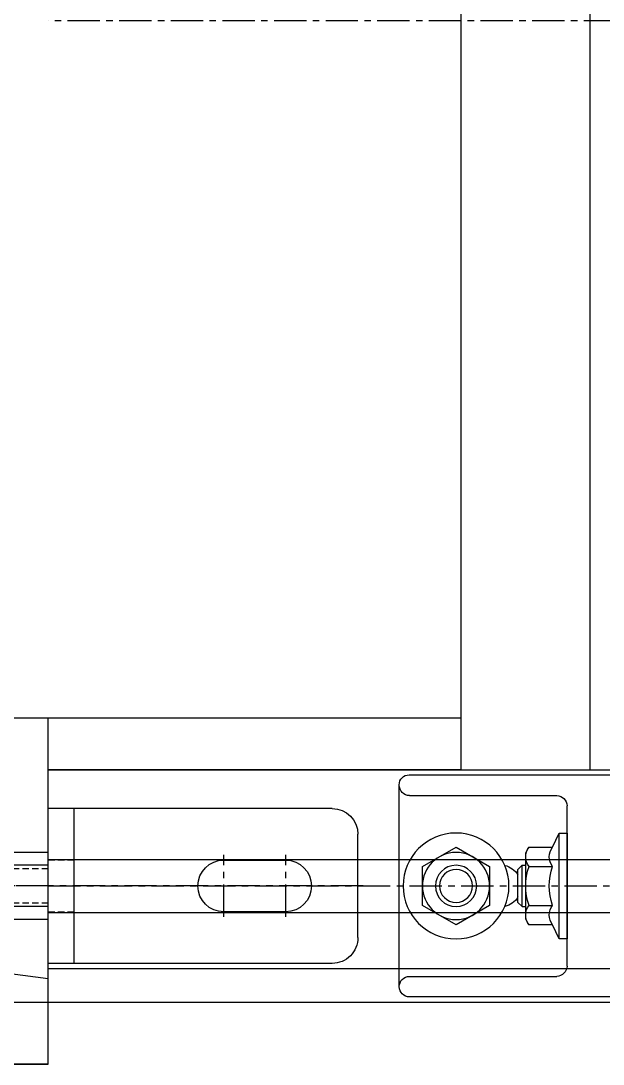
# Model space of a CAD drawing. Header units: inches. Extents: x 0 to 77285, y -118 to 40065.
# Drawn here: x 21339.3 to 21452.1, y 22978.6 to 23180.6 of the extents above; entities that cross this region are included whole.
import ezdxf

# ---------------------------------------------------------------- set-up
doc = ezdxf.new("R2010")
doc.units = ezdxf.units.IN
doc.header["$LTSCALE"] = 5
doc.header["$MEASUREMENT"] = 0
doc.linetypes.add('CENTER', pattern=[2, 1.25, -0.25, 0.25, -0.25])
doc.linetypes.add('HIDDEN', pattern=[0.375, 0.25, -0.125])
for name, color, linetype in [('11', 1, 'CENTER'), ('22', 2, 'HIDDEN'), ('44', 4, 'Continuous'), ('77', 40, 'HIDDEN'), ('B', 123, 'Continuous'), ('G', 231, 'Continuous'), ('T', 3, 'Continuous'), ('Y', 60, 'Continuous')]:
    doc.layers.add(name, color=color, linetype=linetype)

# ---------------------------------------------------------------- blocks, each defined once
blk = doc.blocks.new('A$C632A6005')
for p, q in [((-21.49861521167622, -3.728928277269006e-11), (-21.49861521167622, -40.00000000003729)), ((21.50138478832378, -3.728928277269006e-11), (-21.49861521167622, -3.728928277269006e-11)), ((21.50138478832378, -40.09999847415838), (21.50138478832378, -3.728928277269006e-11)), ((-15.49863047046529, -9.499984741248227), (15.50140004711284, -9.499984741248227)), ((10.25138478832378, -9.499984741248227), (-10.24861521167622, -9.499984741248227)), ((-10.24861521167622, -9.499984741248227), (-10.24861521167622, -10.99998474124823)), ((10.25138478832378, -10.99998474124823), (10.25138478832378, -9.499984741248227)), ((-17.49863047046529, -40.00000000003729), (-17.49863047046529, -11.49998474124823)), ((-10.24861521167622, -10.99998474124823), (10.25138478832378, -10.99998474124823)), ((-10.24861521167622, -10.99998474124823), (-7.506115211625001, -12.29998474129479)), ((7.508884788330761, -12.29998474129479), (10.25138478832378, -10.99998474124823)), ((17.50140004711284, -40.00000000003729), (17.50140004711284, -11.49998474124823)), ((-7.506115211625001, -12.29998474129479), (-7.506115211625001, -16.88814514483329)), ((-3.752365211650613, -16.85594306080839), (-3.752365211650613, -12.29998474129479)), ((3.755134788356372, -16.85594306080839), (3.755134788356372, -12.29998474129479)), ((7.508884788330761, -16.88814514483329), (7.508884788330761, -12.29998474129479)), ((-7.506115211625001, -16.88814514483329), (-6.443446438861429, -17.49998474124823)), ((-6.443446438861429, -17.49998474124823), (6.446216015567188, -17.49998474124823)), ((-3.998615211676224, -18.20000000004893), (-3.998615211676224, -17.49998474124823)), ((4.001384788323776, -18.20000000004893), (4.001384788323776, -17.49998474124823)), ((6.446216015567188, -17.49998474124823), (7.508884788330761, -16.88814514483329)), ((-3.998615211676224, -18.20000000004893), (4.001384788323776, -18.20000000004893)), ((-3.198615211629658, -19.00000000003729), (-3.998615211676224, -18.20000000004893)), ((-3.198615211629658, -19.00000000003729), (3.201384788335417, -19.00000000003729)), ((3.201384788335417, -19.00000000003729), (4.001384788323776, -18.20000000004893)), ((-3.751391961399349, -24.50000000003729), (-7.504168711122475, -31.00000000003729)), ((3.754161538105109, -24.50000000003729), (-3.751391961399349, -24.50000000003729)), ((7.506938287828234, -31.00000000003729), (3.754161538105109, -24.50000000003729)), ((-7.504168711122475, -31.00000000003729), (-3.751391961399349, -37.50000000003729)), ((3.754161538105109, -37.50000000003729), (7.506938287828234, -31.00000000003729)), ((-3.751391961399349, -37.50000000003729), (3.754161538105109, -37.50000000003729)), ((-19.49861521167622, -42.00000000003729), (19.60138326244487, -42.00000000003729))]:
    blk.add_line(p, q)
for radius in [10.24999999999997, 6.500000000000003, 4, 3.2]:
    blk.add_circle((0.001384788323775865, -31.00000000003729), radius)
for centre, radius, start, end in [((-15.49863047046529, -11.49998474124823), 2, 89.99999134887173, 180.0000280011076), ((15.50140004711284, -11.49998474124823), 2, 9.334814202571056e-06, 89.99999134887173), ((-5.629240211666911, -9.887198291581626), 3.056828130181498, 232.1211205077971, 307.8788794922029), ((0.001384788323775865, -1.68277642175326), 11.26124999999936, 250.5287793702259, 289.4712206297742), ((5.63200978837267, -9.887198291581626), 3.056828130181498, 232.1211205077971, 307.8788794922029), ((-5.629240211666911, -14.44315661109522), 3.056828130181498, 232.1211205077971, 307.8788794922029), ((0.001384788323775865, -6.238734741266853), 11.26124999999954, 250.5287793702259, 289.4712206297742), ((5.63200978837267, -14.44315661109522), 3.056828130181498, 232.1211205077971, 307.8788794922029), ((0.001384788323775865, -22.49998474124823), 4.099999904632569, 121.3885570517495, 166.7272427990433), ((0.001384788323775865, -22.49998474124823), 4.099999904632569, 13.2727572009567, 58.61144294825049), ((-19.49861521167622, -40.00000000003729), 2, 180.0000280011076, 270.0000100185001), ((-19.49863047046529, -40.00000000003729), 2, 270.0000100185001, 1.934997927949828e-05), ((19.50140004711284, -40.00000000003729), 2, 180.0000280011076, 270.0000100185001), ((19.60138326244487, -40.09999847415838), 1.899999976158142, 270.0000100185001, 1.934997927949828e-05)]:
    blk.add_arc(centre, radius, start, end)
blk = doc.blocks.new('A$C08fce532')
at = {"layer": '44'}
blk.add_blockref('A$C632A6005', (-0.001384788323775865, 3.637978807091713e-11), dxfattribs=at)
blk = doc.blocks.new('A$Cc3be56c5')
for p, q in [((-54.99999999999909, 14.99999999999997), (4.547473508864641e-13, 15)), ((-4.999999999999773, -15.00000000000003), (-5, 14.99999999999994)), ((2.273736754432321e-13, -15), (0, 14.99999999999997)), ((-59.99999999999955, -9.999999999999886), (-59.99999999999909, 10.00000000000006)), ((-54.99999999999955, -14.99999999999997), (0, -15.00000000000003))]:
    blk.add_line(p, q)
blk.add_lwpolyline([(-45.99999999999932, 5, 1), (-45.99999999999932, -5), (-33.99999999999932, -5, 1), (-33.99999999999932, 5)], format="xyb", close=True)
for centre, start, end in [((-54.99999999999909, 9.999999999999972), 90, 179.9999999999984), ((-54.99999999999955, -9.999999999999972), 179.9999999999984, 270)]:
    blk.add_arc(centre, 5, start, end)
at = {"layer": '11'}
for p, q in [((-45.99999999999932, -6), (-45.99999999999932, 6)), ((-33.99999999999932, -6), (-33.99999999999932, 6)), ((-60.99999999999932, 0), (1.000000000000455, 2.842170943040401e-14))]:
    blk.add_line(p, q, dxfattribs=at)
at = {"layer": '22'}
for p, q in [((-4.999999999999773, 4.999999999999943), (2.273736754432321e-13, 4.999999999999943)), ((2.273736754432321e-13, -5.000000000000057), (-4.999999999999773, -5.000000000000057))]:
    blk.add_line(p, q, dxfattribs=at)
blk = doc.blocks.new('A$Ce95bc381')
for p, q in [((0, 279.9999999999982), (0, 0)), ((0, 280), (16.5, 280.0000000000055)), ((16.5, 280.0000000000018), (18.5, 265.0000000000018)), ((18.5, 265.0000000000055), (18.5, 14.99999999997635)), ((16.5, 0), (18.5, 15)), ((0, 0), (16.49999999999272, -1.818989403545856e-12))]:
    blk.add_line(p, q)
blk = doc.blocks.new('A$C15782971')
for p, q in [((-359.9999999999709, 2.546585164964199e-11), (-102.4999999999854, 2.546585164964199e-11)), ((-359.9999999999709, -9.999999999974534), (-359.9999999999709, 4.001776687800884e-11)), ((-279.9999999999709, -66.99999999995998), (-279.9999999999709, 2.546585164964199e-11)), ((-359.9999999999709, -9.999999999974534), (-279.9999999999709, -9.999999999974534)), ((-279.9999999999709, -26.0000000019827), (-49.4999999999709, -26.00000000196451)), ((-279.9999999999709, -39.0000000019827), (-49.4999999999709, -39.00000000197906)), ((-105, -54.99999999998909), (-279.9999999999709, -54.99999999997453)), ((-279.9999999999709, -66.99999999995998), (-129.4999999999854, -66.99999999995998))]:
    blk.add_line(p, q)
at = {"layer": '11'}
for p, q in [((-280.9999999999709, -32.49999999997453), (-268.9999999999709, -32.49999999997453)), ((-279.9999999999709, -32.5000000019827), (-18.92999999997846, -32.50000000197906))]:
    blk.add_line(p, q, dxfattribs=at)
at = {"layer": '22'}
for p, q in [((-279.9999999999709, -29.17658234668852), (-269.9999999999709, -29.17658234668852)), ((-279.9999999999709, -35.8234176532751), (-269.9999999999709, -35.8234176532751))]:
    blk.add_line(p, q, dxfattribs=at)
at = {"layer": 'T'}
for p, q in [((-279.9999999999709, -28.49999999997453), (-269.9999999999709, -28.49999999997453)), ((-279.9999999999709, -36.49999999997453), (-269.9999999999709, -36.49999999997453))]:
    blk.add_line(p, q, dxfattribs=at)
at = {"layer": 'G', "xscale": -1, "rotation": 270}
blk.add_blockref('A$Ce95bc381', (-279.9999999999709, -66.99999999995998), dxfattribs=at)
blk = doc.blocks.new('A$C2389a0cc')
for q in [(0, 60), (290, 0)]:
    blk.add_line((0, 0), q)
at = {"color": 252}
blk.add_line((0, 25.00000299984822), (290.0000000000291, 25.00000299996464), dxfattribs=at)
blk = doc.blocks.new('A$C76a12c18')
blk.add_blockref('A$C2389a0cc', (56.99999999998545, 360))
at = {"rotation": 270}
blk.add_blockref('A$C15782971', (66.99999999995634, 2.91038304567337e-11), dxfattribs=at)
at = {"layer": 'Y', "rotation": 270}
blk.add_blockref('A$Cc3be56c5', (34.49999999995634, 280.0000000000291), dxfattribs=at)
blk = doc.blocks.new('A$C37b407a2')
for p, q in [((-22.50000000001455, -720), (-22.50000000001819, 7550.000000000007)), ((22.49999999998545, -720), (22.49999999998181, 7550.000000000007))]:
    blk.add_line(p, q)
at = {"layer": '11'}
for p, q in [((-167.5000000000036, 7550.000000000007), (-167.5000000000146, -720)), ((-1.455191522836685e-11, -720), (-1.818989403545856e-11, 7550.000000000007))]:
    blk.add_line(p, q, dxfattribs=at)
at = {"layer": 'B'}
for p, q in [((-5.150000000008731, -720), (-5.150000000012369, 7550.000000000007)), ((5.149999999979627, -720), (5.149999999975989, 7550.000000000007))]:
    blk.add_line(p, q, dxfattribs=at)
at = {"layer": 'G'}
blk.add_line((15.99999999998545, -720), (15.99999999998181, 7550.000000000007), dxfattribs=at)
at = {"xscale": -1}
blk.add_blockref('A$C76a12c18', (34.4999999999709, -1000), dxfattribs=at)
at = {"layer": '77', "xscale": -1}
blk.add_blockref('A$C08fce532', (1.455191522836685e-11, -609.9999999999709), dxfattribs=at)

msp = doc.modelspace()

# ---------------------------------------------------------------- block references
at = {"rotation": 270}
msp.add_blockref('A$C37b407a2', (22064.64978089801, 23013.05047629477), dxfattribs=at)

doc.saveas('drawing.dxf')
